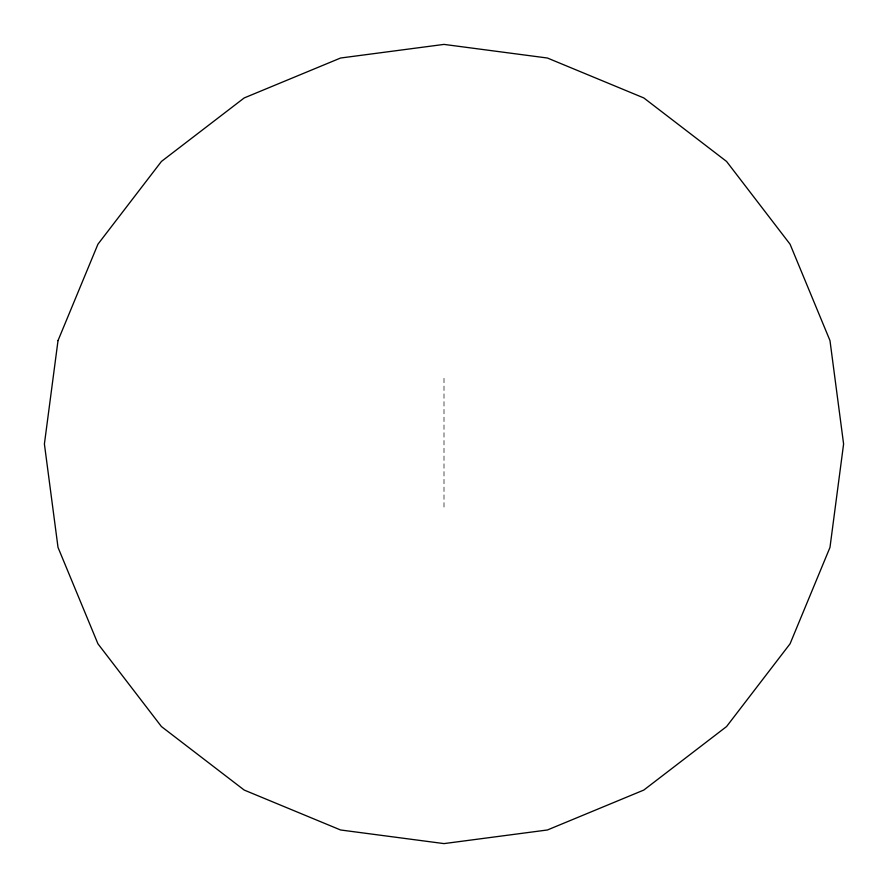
<?xml version="1.0" encoding="UTF-8"?>
<svg xmlns="http://www.w3.org/2000/svg" width="888" height="888" viewBox="0 0 888 888"><rect width="100%" height="100%" fill="white"/><g stroke="black" fill="none" stroke-linecap="round" stroke-linejoin="round"><path stroke-width="0.67" stroke-dasharray="4.44 3.33" d="M444 378.321L444 509.679"/><path stroke-width="1.33" d="M58.02 340.581L44.4 444L58.02 547.419L97.935 643.8L161.438 726.562L244.2 790.065L340.581 829.98L444 843.6L547.419 829.98L643.8 790.065L726.562 726.562L790.065 643.8L829.98 547.419L843.6 444L829.98 340.581L790.065 244.2L726.562 161.438L643.8 97.935L547.419 58.02L444 44.4L340.581 58.02L244.2 97.935L161.438 161.438L97.935 244.2L58.02 340.581"/></g></svg>
